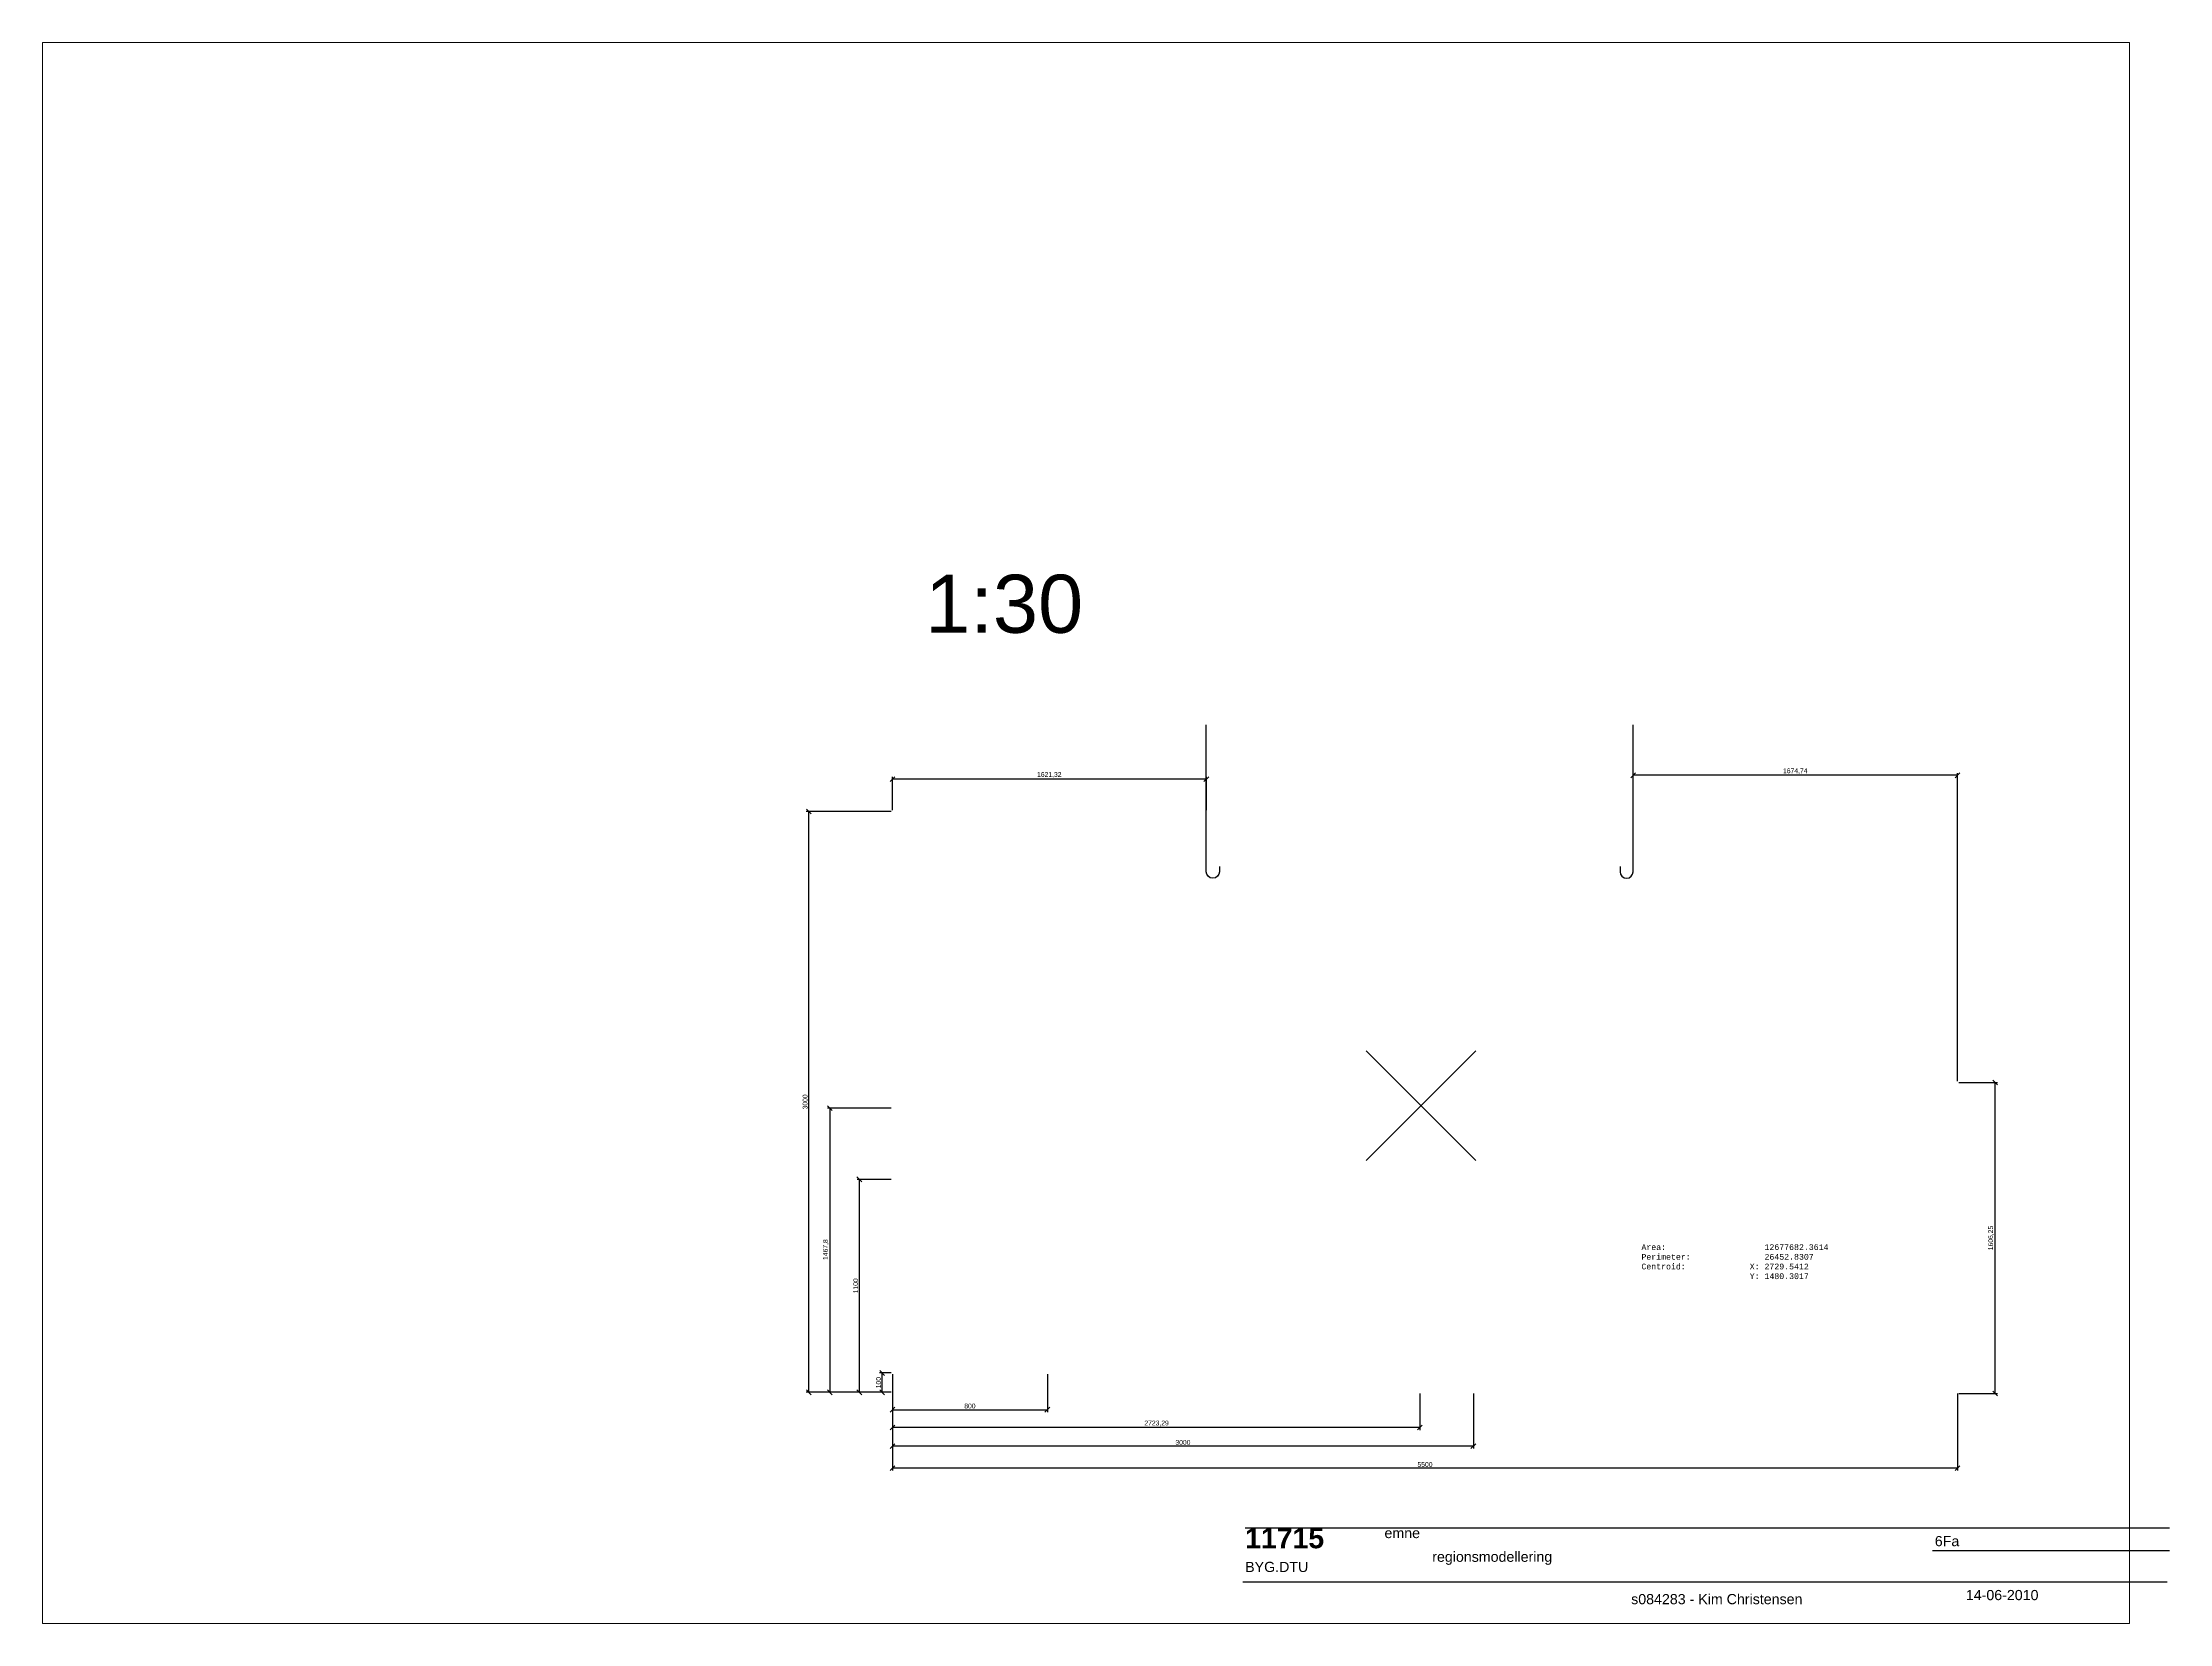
# Paper-space layout 'Region' of a CAD drawing. Header units: millimetres. Extents: x -105 to 261, y -2 to 270.
# The model-space entities are those that its viewports show. They can reach past a viewport. Long polylines and large blocks are cut down to what shows.
import ezdxf

# ---------------------------------------------------------------- set-up
doc = ezdxf.new("R2010")
doc.units = ezdxf.units.MM
for name, color, linetype in [('Konturer', 7, 'Continuous'), ('Målsætning', 1, 'Continuous'), ('Tekst', 255, 'Continuous')]:
    doc.layers.add(name, color=color, linetype=linetype)
doc.styles.get("Standard").update_dxf_attribs({"font": 'ARIAL.TTF'})
doc.dimstyles.new('ISO-25', dxfattribs={"dimscale": 10, "dimtxt": 2.5, "dimasz": 2.5, "dimexe": 1.25, "dimexo": 0.625, "dimtad": 1, "dimtxsty": 'Standard', "dimblk": 'OBLIQUE', "dimcen": 2.5, "dimadec": 0, "dimazin": 0, "dimtfac": 1, "dimtmove": 0, "dimatfit": 3, "dimfxl": 1, "dimarcsym": 0})

# ---------------------------------------------------------------- blocks, each defined once
blk = doc.blocks.new('_Oblique')
at = {"color": 0, "linetype": 'ByBlock', "lineweight": -2}
blk.add_line((-0.5, -0.5), (0.5, 0.5), dxfattribs=at)
blk = doc.blocks.new('*D1')
at = {"layer": 'Defpoints', "color": 0, "transparency": 16777216}
for p in [(1457, 2334), (4180, 2334), (1457, 2152)]:
    blk.add_point(p, dxfattribs=at)
at = {"layer": 'Målsætning', "color": 0, "lineweight": -2, "transparency": 16777216}
for p, q in [((1457, 2328), (1457, 2139)), ((4180, 2328), (4180, 2139)), ((4180, 2152), (1457, 2152))]:
    blk.add_line(p, q, dxfattribs=at)
at = {"layer": 'Målsætning', "color": 0, "lineweight": -2, "transparency": 16777216, "xscale": 25, "yscale": 25, "zscale": 25, "rotation": 180}
blk.add_blockref('_Oblique', (1457, 2152), dxfattribs=at)
at = {"layer": 'Målsætning', "color": 0, "lineweight": -2, "transparency": 16777216, "xscale": 25, "yscale": 25, "zscale": 25}
blk.add_blockref('_Oblique', (4180, 2152), dxfattribs=at)
at = {"layer": 'Målsætning', "color": 0, "transparency": 16777216, "insert": (2821, 2173), "char_height": 25, "attachment_point": 5}
blk.add_mtext('2723,29', dxfattribs=at)
blk = doc.blocks.new('*D2')
at = {"layer": 'Defpoints', "color": 0, "transparency": 16777216}
for p in [(1457, 3802), (1134, 2334), (1457, 2334)]:
    blk.add_point(p, dxfattribs=at)
at = {"layer": 'Målsætning', "color": 0, "lineweight": -2, "transparency": 16777216}
for p, q in [((1450, 3802), (1122, 3802)), ((1134, 3802), (1134, 2334)), ((1450, 2334), (1122, 2334))]:
    blk.add_line(p, q, dxfattribs=at)
at = {"layer": 'Målsætning', "color": 0, "lineweight": -2, "transparency": 16777216, "xscale": 25, "yscale": 25, "zscale": 25}
for p, rotation in [((1134, 3802), 90), ((1134, 2334), 270)]:
    blk.add_blockref('_Oblique', p, dxfattribs=dict(at, rotation=rotation))
at = {"layer": 'Målsætning', "color": 0, "transparency": 16777216, "insert": (1113, 3071), "char_height": 25, "attachment_point": 5, "rotation": 90}
blk.add_mtext('1467,8', dxfattribs=at)
blk = doc.blocks.new('*D3')
at = {"layer": 'Defpoints', "color": 0, "transparency": 16777216}
for p in [(1404, 2434), (1457, 2434), (1457, 2334)]:
    blk.add_point(p, dxfattribs=at)
at = {"layer": 'Målsætning', "color": 0, "lineweight": -2, "transparency": 16777216}
for p, q in [((1450, 2434), (1391, 2434)), ((1404, 2334), (1404, 2434)), ((1450, 2334), (1391, 2334))]:
    blk.add_line(p, q, dxfattribs=at)
at = {"layer": 'Målsætning', "color": 0, "lineweight": -2, "transparency": 16777216, "xscale": 25, "yscale": 25, "zscale": 25}
for p, rotation in [((1404, 2434), 90), ((1404, 2334), 270)]:
    blk.add_blockref('_Oblique', p, dxfattribs=dict(at, rotation=rotation))
at = {"layer": 'Målsætning', "color": 0, "transparency": 16777216, "insert": (1385, 2384), "char_height": 25, "attachment_point": 5, "rotation": 90}
blk.add_mtext('100', dxfattribs=at)
blk = doc.blocks.new('*D4')
at = {"layer": 'Defpoints', "color": 0, "transparency": 16777216}
for p in [(1457, 2434), (2257, 2434), (2257, 2244)]:
    blk.add_point(p, dxfattribs=at)
at = {"layer": 'Målsætning', "color": 0, "lineweight": -2, "transparency": 16777216}
for p, q in [((1457, 2428), (1457, 2231)), ((2257, 2428), (2257, 2231)), ((1457, 2244), (2257, 2244))]:
    blk.add_line(p, q, dxfattribs=at)
at = {"layer": 'Målsætning', "color": 0, "lineweight": -2, "transparency": 16777216, "xscale": 25, "yscale": 25, "zscale": 25, "rotation": 180}
blk.add_blockref('_Oblique', (1457, 2244), dxfattribs=at)
at = {"layer": 'Målsætning', "color": 0, "lineweight": -2, "transparency": 16777216, "xscale": 25, "yscale": 25, "zscale": 25}
blk.add_blockref('_Oblique', (2257, 2244), dxfattribs=at)
at = {"layer": 'Målsætning', "color": 0, "transparency": 16777216, "insert": (1857, 2263), "char_height": 25, "attachment_point": 5}
blk.add_mtext('800', dxfattribs=at)
blk = doc.blocks.new('*D5')
at = {"layer": 'Defpoints', "color": 0, "transparency": 16777216}
for p in [(1457, 2334), (4457, 2334), (1457, 2056)]:
    blk.add_point(p, dxfattribs=at)
at = {"layer": 'Målsætning', "color": 0, "lineweight": -2, "transparency": 16777216}
for p, q in [((1457, 2328), (1457, 2044)), ((4457, 2328), (4457, 2044)), ((4457, 2056), (1457, 2056))]:
    blk.add_line(p, q, dxfattribs=at)
at = {"layer": 'Målsætning', "color": 0, "lineweight": -2, "transparency": 16777216, "xscale": 25, "yscale": 25, "zscale": 25, "rotation": 180}
blk.add_blockref('_Oblique', (1457, 2056), dxfattribs=at)
at = {"layer": 'Målsætning', "color": 0, "lineweight": -2, "transparency": 16777216, "xscale": 25, "yscale": 25, "zscale": 25}
blk.add_blockref('_Oblique', (4457, 2056), dxfattribs=at)
at = {"layer": 'Målsætning', "color": 0, "transparency": 16777216, "insert": (2957, 2075), "char_height": 25, "attachment_point": 5}
blk.add_mtext('3000', dxfattribs=at)
blk = doc.blocks.new('*D6')
at = {"layer": 'Defpoints', "color": 0, "transparency": 16777216}
for p in [(1457, 2334), (6957, 2334), (1457, 1942)]:
    blk.add_point(p, dxfattribs=at)
at = {"layer": 'Målsætning', "color": 0, "lineweight": -2, "transparency": 16777216}
for p, q in [((1457, 2328), (1457, 1930)), ((6957, 2328), (6957, 1930)), ((6957, 1942), (1457, 1942))]:
    blk.add_line(p, q, dxfattribs=at)
at = {"layer": 'Målsætning', "color": 0, "lineweight": -2, "transparency": 16777216, "xscale": 25, "yscale": 25, "zscale": 25, "rotation": 180}
blk.add_blockref('_Oblique', (1457, 1942), dxfattribs=at)
at = {"layer": 'Målsætning', "color": 0, "lineweight": -2, "transparency": 16777216, "xscale": 25, "yscale": 25, "zscale": 25}
blk.add_blockref('_Oblique', (6957, 1942), dxfattribs=at)
at = {"layer": 'Målsætning', "color": 0, "transparency": 16777216, "insert": (4207, 1961), "char_height": 25, "attachment_point": 5}
blk.add_mtext('5500', dxfattribs=at)
blk = doc.blocks.new('*D7')
at = {"layer": 'Defpoints', "color": 0, "transparency": 16777216}
for p in [(6957, 3934), (7151, 3934), (6957, 2328)]:
    blk.add_point(p, dxfattribs=at)
at = {"layer": 'Målsætning', "color": 0, "lineweight": -2, "transparency": 16777216}
for p, q in [((6963, 3934), (7164, 3934)), ((7151, 2328), (7151, 3934)), ((6963, 2328), (7164, 2328))]:
    blk.add_line(p, q, dxfattribs=at)
at = {"layer": 'Målsætning', "color": 0, "lineweight": -2, "transparency": 16777216, "xscale": 25, "yscale": 25, "zscale": 25}
for p, rotation in [((7151, 3934), 90), ((7151, 2328), 270)]:
    blk.add_blockref('_Oblique', p, dxfattribs=dict(at, rotation=rotation))
at = {"layer": 'Målsætning', "color": 0, "transparency": 16777216, "insert": (7130, 3131), "char_height": 25, "attachment_point": 5, "rotation": 90}
blk.add_mtext('1606,25', dxfattribs=at)
blk = doc.blocks.new('*D8')
at = {"layer": 'Defpoints', "color": 0, "transparency": 16777216}
for p in [(1025, 5334), (1457, 5334), (1457, 2334)]:
    blk.add_point(p, dxfattribs=at)
at = {"layer": 'Målsætning', "color": 0, "lineweight": -2, "transparency": 16777216}
for p, q in [((1450, 5334), (1012, 5334)), ((1025, 2334), (1025, 5334)), ((1450, 2334), (1012, 2334))]:
    blk.add_line(p, q, dxfattribs=at)
at = {"layer": 'Målsætning', "color": 0, "lineweight": -2, "transparency": 16777216, "xscale": 25, "yscale": 25, "zscale": 25}
for p, rotation in [((1025, 5334), 90), ((1025, 2334), 270)]:
    blk.add_blockref('_Oblique', p, dxfattribs=dict(at, rotation=rotation))
at = {"layer": 'Målsætning', "color": 0, "transparency": 16777216, "insert": (1006, 3834), "char_height": 25, "attachment_point": 5, "rotation": 90}
blk.add_mtext('3000', dxfattribs=at)
blk = doc.blocks.new('*D9')
at = {"layer": 'Defpoints', "color": 0, "transparency": 16777216}
for p in [(1457, 3434), (1286, 2334), (1450, 2334)]:
    blk.add_point(p, dxfattribs=at)
at = {"layer": 'Målsætning', "color": 0, "lineweight": -2, "transparency": 16777216}
for p, q in [((1450, 3434), (1274, 3434)), ((1286, 3434), (1286, 2334)), ((1444, 2334), (1274, 2334))]:
    blk.add_line(p, q, dxfattribs=at)
at = {"layer": 'Målsætning', "color": 0, "lineweight": -2, "transparency": 16777216, "xscale": 25, "yscale": 25, "zscale": 25}
for p, rotation in [((1286, 3434), 90), ((1286, 2334), 270)]:
    blk.add_blockref('_Oblique', p, dxfattribs=dict(at, rotation=rotation))
at = {"layer": 'Målsætning', "color": 0, "transparency": 16777216, "insert": (1267, 2884), "char_height": 25, "attachment_point": 5, "rotation": 90}
blk.add_mtext('1100', dxfattribs=at)
blk = doc.blocks.new('*D10')
at = {"layer": 'Defpoints', "color": 0, "transparency": 16777216}
for p in [(1457, 5501), (1457, 5334), (3078, 5334)]:
    blk.add_point(p, dxfattribs=at)
at = {"layer": 'Målsætning', "color": 0, "lineweight": -2, "transparency": 16777216}
for p, q in [((1457, 5341), (1457, 5514)), ((3078, 5501), (1457, 5501)), ((3078, 5341), (3078, 5514))]:
    blk.add_line(p, q, dxfattribs=at)
at = {"layer": 'Målsætning', "color": 0, "lineweight": -2, "transparency": 16777216, "xscale": 25, "yscale": 25, "zscale": 25, "rotation": 180}
blk.add_blockref('_Oblique', (1457, 5501), dxfattribs=at)
at = {"layer": 'Målsætning', "color": 0, "lineweight": -2, "transparency": 16777216, "xscale": 25, "yscale": 25, "zscale": 25}
blk.add_blockref('_Oblique', (3078, 5501), dxfattribs=at)
at = {"layer": 'Målsætning', "color": 0, "transparency": 16777216, "insert": (2267, 5523), "char_height": 25, "attachment_point": 5}
blk.add_mtext('1621,32', dxfattribs=at)
blk = doc.blocks.new('*D11')
at = {"layer": 'Defpoints', "color": 0, "transparency": 16777216}
for p in [(5282, 5521), (5282, 5334), (6957, 3934)]:
    blk.add_point(p, dxfattribs=at)
at = {"layer": 'Målsætning', "color": 0, "lineweight": -2, "transparency": 16777216}
for p, q in [((5282, 5341), (5282, 5533)), ((6957, 5521), (5282, 5521)), ((6957, 3941), (6957, 5533))]:
    blk.add_line(p, q, dxfattribs=at)
at = {"layer": 'Målsætning', "color": 0, "lineweight": -2, "transparency": 16777216, "xscale": 25, "yscale": 25, "zscale": 25, "rotation": 180}
blk.add_blockref('_Oblique', (5282, 5521), dxfattribs=at)
at = {"layer": 'Målsætning', "color": 0, "lineweight": -2, "transparency": 16777216, "xscale": 25, "yscale": 25, "zscale": 25}
blk.add_blockref('_Oblique', (6957, 5521), dxfattribs=at)
at = {"layer": 'Målsætning', "color": 0, "transparency": 16777216, "insert": (6119, 5542), "char_height": 25, "attachment_point": 5}
blk.add_mtext('1674,74', dxfattribs=at)

msp = doc.modelspace()

# ---------------------------------------------------------------- linework, layer by layer
at = {"layer": 'Konturer'}
for p, q in [((3903.243, 3531.786), (4468.928, 4097.471)), ((4468.928, 3531.786), (3903.243, 4097.471))]:
    msp.add_line(p, q, dxfattribs=at)
for points in [[(3145.227, 5049.507), (3145.227, 5023.249, -1), (3077.866, 5023.249), (3077.866, 5782.011)], [(5214.444, 5049.507), (5214.444, 5023.249, 1), (5281.805, 5023.249), (5281.805, 5782.011)]]:
    msp.add_lwpolyline(points, format="xyb", dxfattribs=at)

# ---------------------------------------------------------------- texts
at = {"layer": 'Tekst', "insert": (5324.749, 3098.811), "char_height": 30, "attachment_point": 1}
msp.add_mtext_dynamic_manual_height_columns('{\\fMonospac821 BT|b0|i0|c0|p49;Area:                    12677682.3614\\PPerimeter:               26452.8307\\PCentroid:             X: 2729.5412\\P                      Y: 1480.3017}', width=1456.54423, gutter_width=12.5, heights=[0], dxfattribs=at)

# ---------------------------------------------------------------- dimensions: what is measured, and where the dimension line sits
at = {"layer": 'Målsætning'}
for base, p1, p2, picture, middle in [((1456.544, 5501.329), (3077.866, 5334.327), (1456.544, 5334.327), '*D10', (2267.205, 5522.603)), ((5281.805, 5520.89), (6956.544, 3934.327), (5281.805, 5334.327), '*D11', (6119.174, 5542.164)), ((1456.544, 1942.337), (6956.544, 2334.327), (1456.544, 2334.327), '*D6', (4206.544, 1961.351))]:
    dim = msp.add_linear_dim(base=base, p1=p1, p2=p2, dimstyle='ISO-25', dxfattribs=at)
    dim.commit()
    dim.dimension.update_dxf_attribs({"geometry": picture, "text_midpoint": middle})
for base, p1, p2, picture, middle in [((1024.912, 5334.327), (1456.544, 2334.327), (1456.544, 5334.327), '*D8', (1024.912, 3834.327)), ((1134.273, 2334.327), (1456.544, 3802.128), (1456.544, 2334.327), '*D2', (1134.273, 3071.353)), ((1403.84, 2434.327), (1456.544, 2334.327), (1456.544, 2434.327), '*D3', (1403.84, 2384.327))]:
    dim = msp.add_linear_dim(base=base, p1=p1, p2=p2, angle=90, dimstyle='ISO-25', dxfattribs=at)
    dim.commit()
    dim.dimension.update_dxf_attribs({"geometry": picture, "text_midpoint": middle, "dimtype": 160})
for base, p1, p2, picture, middle in [((7151.019, 3934.327), (6956.544, 2328.077), (6956.544, 3934.327), '*D7', (7129.745, 3131.202)), ((1286.034, 2334.327), (1456.544, 3434.327), (1450.294, 2334.327), '*D9', (1267.019, 2884.327))]:
    dim = msp.add_linear_dim(base=base, p1=p1, p2=p2, angle=90, dimstyle='ISO-25', dxfattribs=at)
    dim.commit()
    dim.dimension.update_dxf_attribs({"geometry": picture, "text_midpoint": middle})
for base, p1, p2, picture, middle in [((2256.544, 2243.863), (1456.544, 2434.327), (2256.544, 2434.327), '*D4', (1856.544, 2243.863)), ((1456.544, 2151.609), (4179.835, 2334.327), (1456.544, 2334.327), '*D1', (2821.315, 2151.609)), ((1456.544, 2056.416), (4456.544, 2334.327), (1456.544, 2334.327), '*D5', (2956.544, 2056.416))]:
    dim = msp.add_linear_dim(base=base, p1=p1, p2=p2, dimstyle='ISO-25', dxfattribs=at)
    dim.commit()
    dim.dimension.update_dxf_attribs({"geometry": picture, "text_midpoint": middle, "dimtype": 160})

psp = doc.layouts.new('Region')

# ---------------------------------------------------------------- linework, layer by layer
at = {"layer": 'Tekst'}
for p, q in [((102.31, 14.59), (261.41, 14.59)), ((220.62, 10.72), (261.41, 10.72)), ((101.92, 5.3), (261.01, 5.3))]:
    psp.add_line(p, q, dxfattribs=at)

# ---------------------------------------------------------------- texts
at = {"layer": 'Målsætning', "insert": (47.24, 178.72), "char_height": 10, "attachment_point": 1}
psp.add_mtext_dynamic_manual_height_columns('1:30', width=75.5536, gutter_width=12.5, heights=[0], dxfattribs=at)
at = {"layer": 'Tekst', "attachment_point": 1}
for s, width, insert, char_height in [('{\\fArial|b1|i0|c0|p34;11715\\P\\fArial|b0|i0|c0|p34;\\H0.5x;BYG.DTU}', 34.2534, (102.31, 14.59), 3.5), ('emne', 36.2683, (126.29, 14.59), 1.75), ('6Fa', 44.1032, (221.02, 13.2), 1.75), ('regionsmodellering', 44.1032, (134.51, 10.51), 1.75), ('14-06-2010', 44.1032, (226.36, 3.91), 1.75), ('s084283 - Kim Christensen', 44.1032, (168.75, 3.21), 1.75)]:
    psp.add_mtext_dynamic_manual_height_columns(s, width=width, gutter_width=1060.74, heights=[0], dxfattribs=dict(at, insert=insert, char_height=char_height))

# ---------------------------------------------------------------- viewports
at = {"layer": 'Målsætning', "view_target_point": (4078.367, 3855.924)}
psp.add_viewport(center=(74.91, 134.25), size=(359.22, 272.2187), view_center_point=(-1621.948, 1367.154), view_height=8166.56068, dxfattribs=at)

doc.saveas('drawing.dxf')
